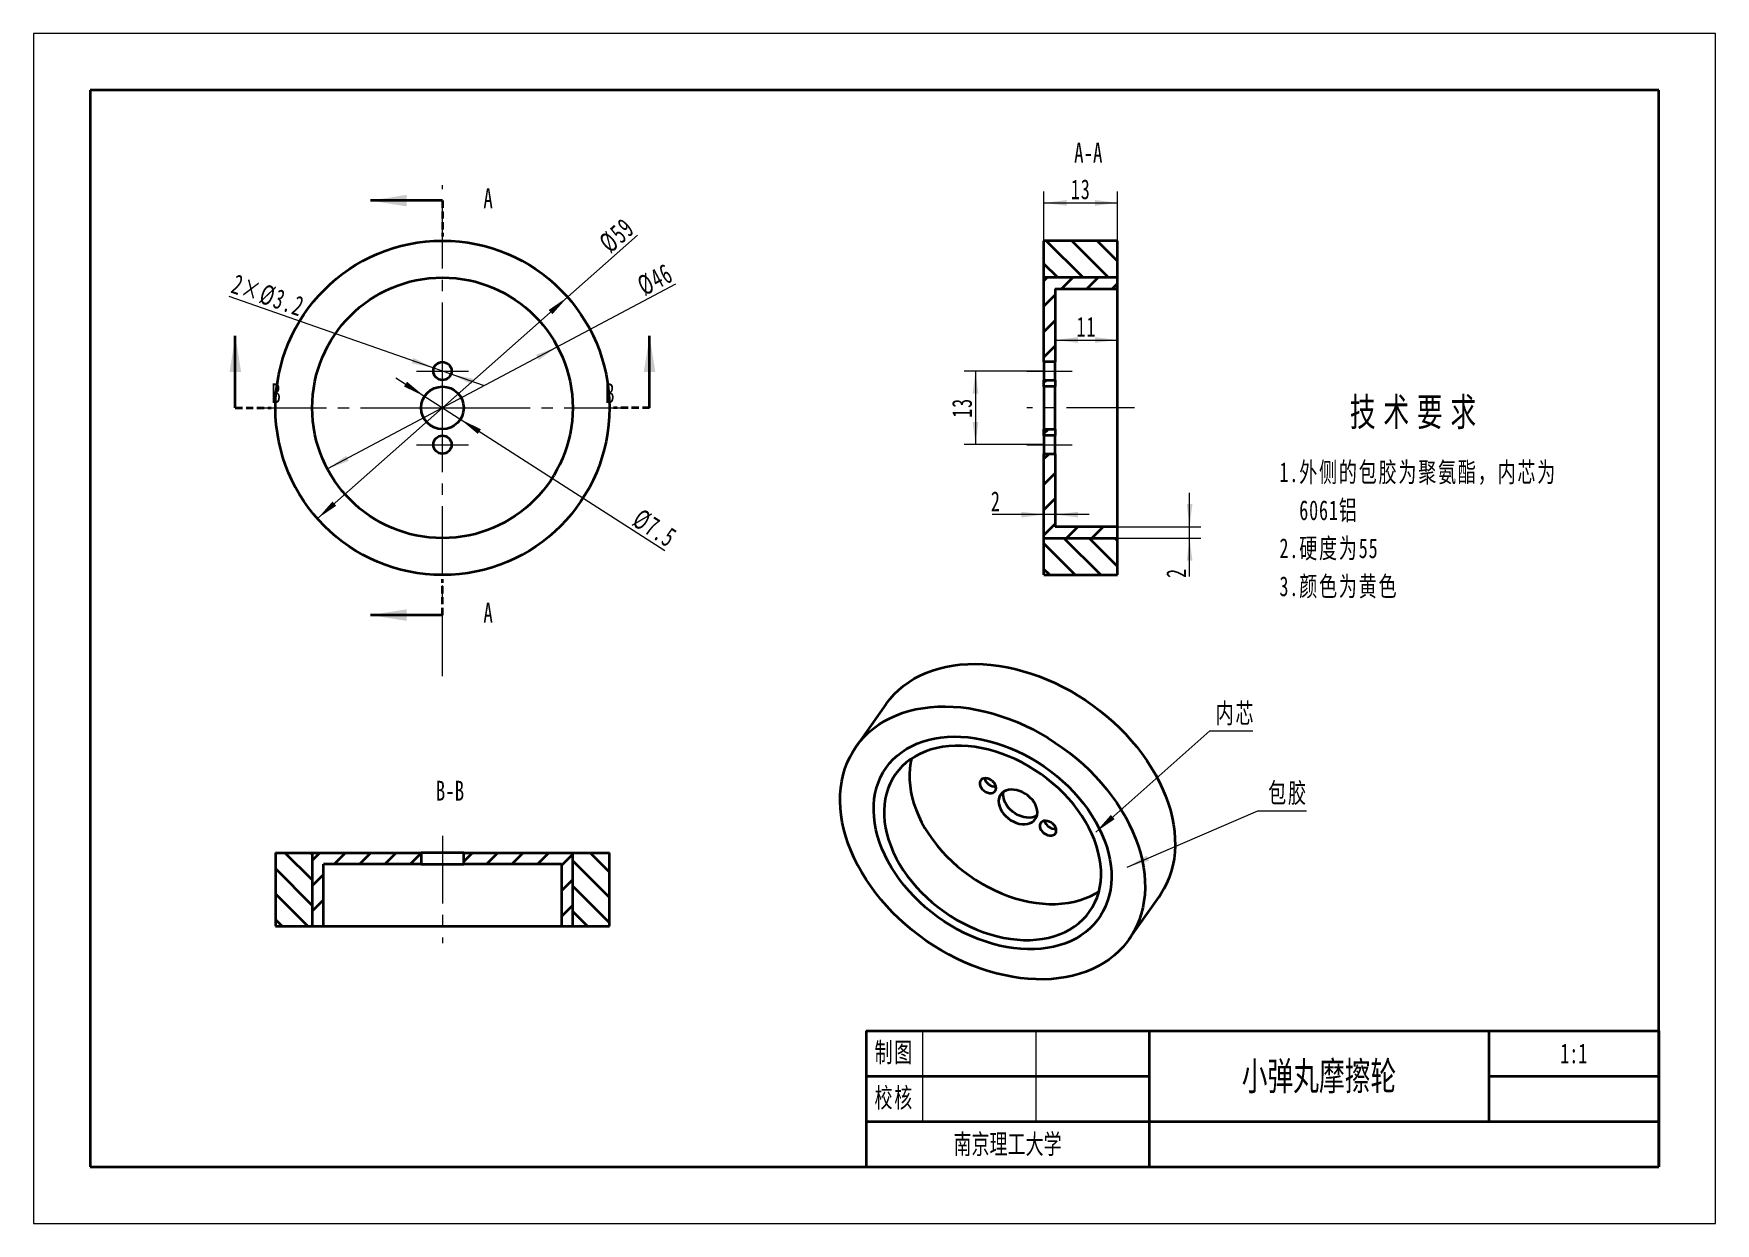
# Model space of a CAD drawing. Header units: millimetres. Extents: x -148 to 148, y -105 to 105.
import ezdxf
from ezdxf.enums import TextEntityAlignment as Align

# ---------------------------------------------------------------- set-up
doc = ezdxf.new("R2010")
doc.units = ezdxf.units.MM
doc.linetypes.add('HIDDEN', pattern=[1.905, 1.27, -0.635])
doc.linetypes.add('点画线', pattern=[18, 12, -2, 2, -2])
doc.layers.get('0').update_dxf_attribs({"lineweight": 35})
for name, color, linetype, lineweight in [('10', 7, 'Continuous', 18), ('中心线层', 1, '点画线', 18), ('尺寸线层', 3, 'Continuous', 18), ('粗实线层', 7, 'Continuous', 35), ('细实线层', 7, 'Continuous', 18)]:
    doc.layers.add(name, color=color, linetype=linetype, lineweight=lineweight)
doc.styles.add('SLDTEXTSTYLE5', font='', dxfattribs={"width": 0.7})
doc.styles.add('TitleStyle', font='', dxfattribs={"width": 0.667})
doc.styles.add('标准', font='', dxfattribs={"width": 0.667})
doc.styles.get('SLDTEXTSTYLE5').set_extended_font_data('宋体')
doc.styles.get('TitleStyle').set_extended_font_data('宋体')
doc.styles.get('标准').set_extended_font_data('宋体')
doc.dimstyles.new('GB_尺寸', dxfattribs={"dimtxt": 3.5, "dimasz": 4, "dimexe": 2, "dimexo": 0, "dimtad": 1, "dimdsep": 46, "dimtxsty": '标准', "dimblk": '_CAXARROW', "dimcen": 0, "dimdle": 8, "dimazin": 2, "dimtfac": 0.707107, "dimtdec": 3, "dimtmove": 2, "dimatfit": 3, "dimfxl": 1, "dimfrac": 2, "dimtolj": 1, "dimarcsym": 1})
pattern_1 = [(135, (0, 0), (-2.245064, -2.245064), [])]

# ---------------------------------------------------------------- blocks, each defined once
blk = doc.blocks.new('$CAXA_FRAME_13B17AC1$')
at = {"layer": '粗实线层'}
for p, q in [((-138.5, 95), (-138.5, -95)), ((138.5, 95), (-138.5, 95)), ((138.5, -95), (138.5, 95)), ((-138.5, -95), (138.5, -95))]:
    blk.add_line(p, q, dxfattribs=at)
at = {"layer": '细实线层'}
for p, q in [((148.5, 105), (-148.5, 105)), ((-148.5, 105), (-148.5, -105)), ((148.5, -105), (148.5, 105)), ((-148.5, -105), (148.5, -105))]:
    blk.add_line(p, q, dxfattribs=at)
blk = doc.blocks.new('$CAXA_TITLE_151E506F$')
at = {"layer": '粗实线层'}
for p, q in [((-140, 24), (-140, 0)), ((-140, 24), (0, 24)), ((-90, 24), (-90, 0)), ((-30, 24), (-30, 8)), ((0, 24), (0, 0)), ((0, 24), (0, 8)), ((-140, 16), (-90, 16)), ((-30, 16), (0, 16)), ((-140, 8), (0, 8)), ((-140, 0), (0, 0))]:
    blk.add_line(p, q, dxfattribs=at)
at = {"layer": '细实线层'}
for p, q in [((-130, 24), (-130, 8)), ((-110, 24), (-110, 8))]:
    blk.add_line(p, q, dxfattribs=at)
at = {"layer": '尺寸线层', "char_height": 3.481, "width": 18, "attachment_point": 5, "line_spacing_factor": 0.963108, "style": '标准'}
for s, insert in [('\\T1.1;制图', (-135, 20)), ('\\T1.1;校核', (-135, 12))]:
    blk.add_mtext(s, dxfattribs=dict(at, insert=insert))
at = {"layer": '尺寸线层', "style": '标准', "width": 0.667}
for tag, height, p in [('制图签名', 3.63, (-120, 20)), ('制图日期', 3.63, (-100, 20)), ('图纸比例', 3.63, (-15, 20)), ('图纸名称', 5.19, (-60, 16)), ('校核签名', 3.63, (-120, 12)), ('校核日期', 3.63, (-100, 12)), ('重量', 3.63, (-15, 12)), ('院校名称', 3.63, (-115, 4)), ('图纸编号', 3.63, (-45, 4))]:
    blk.add_attdef(tag, text='', height=height, dxfattribs=at).set_placement(p, align=Align.MIDDLE_CENTER)
blk = doc.blocks.new('*X4')
at = {"layer": '尺寸线层', "linetype": 'Continuous'}
for points in [[(-55.99, 49.73), (-59.28, 47.41), (-59.75, 48.3)], [(-96.61, 28.16), (-92.85, 29.6), (-93.32, 30.48)]]:
    blk.add_hatch(color=0, dxfattribs=at).paths.add_polyline_path(points, flags=0)
at = {"layer": '尺寸线层', "color": 0, "linetype": 'Continuous'}
blk.add_line((-35.17, 60.78), (-96.61, 28.16), dxfattribs=at)
at = {"layer": '尺寸线层', "color": 0, "insert": (-38.73, 61.56), "char_height": 3.5, "width": 11.1013, "attachment_point": 5, "rotation": 27.9643, "line_spacing_factor": 1.15057, "style": '标准'}
blk.add_mtext('\\T1.1;%%C46', dxfattribs=at)
blk = doc.blocks.new('_CAXARROW')
blk.add_hatch(color=0).paths.add_polyline_path([(0, 0), (-1, 0.125), (-1, -0.125)], flags=0)
blk = doc.blocks.new('*X5')
at = {"layer": '尺寸线层', "linetype": 'Continuous'}
for points in [[(-54.21, 58.5), (-56.88, 55.48), (-57.54, 56.22)], [(-98.39, 19.39), (-95.06, 21.67), (-95.72, 22.42)]]:
    blk.add_hatch(color=0, dxfattribs=at).paths.add_polyline_path(points, flags=0)
at = {"layer": '尺寸线层', "color": 0, "linetype": 'Continuous'}
blk.add_line((-41.86, 69.44), (-98.39, 19.39), dxfattribs=at)
at = {"layer": '尺寸线层', "color": 0, "insert": (-45.49, 69.37), "char_height": 3.5, "width": 11.0752, "attachment_point": 5, "rotation": 41.52, "line_spacing_factor": 1.15057, "style": '标准'}
blk.add_mtext('\\T1.1;%%C59', dxfattribs=at)
blk = doc.blocks.new('*X6')
at = {"layer": '尺寸线层', "linetype": 'Continuous'}
for points in [[(-77.81, 45.98), (-81.42, 47.77), (-81.75, 46.83)], [(-74.79, 44.92), (-70.85, 44.06), (-71.18, 43.12)]]:
    blk.add_hatch(color=0, dxfattribs=at).paths.add_polyline_path(points, flags=0)
at = {"layer": '尺寸线层', "color": 0, "linetype": 'Continuous'}
blk.add_line((-114.04, 58.69), (-69.13, 42.93), dxfattribs=at)
at = {"layer": '尺寸线层', "color": 0, "insert": (-107.13, 58.76), "char_height": 3.5, "width": 25.9795, "attachment_point": 5, "rotation": 340.6645, "line_spacing_factor": 1.15057, "style": '标准'}
blk.add_mtext('\\T1.1;2×%%C3.2', dxfattribs=at)
blk = doc.blocks.new('*X7')
at = {"layer": '尺寸线层', "linetype": 'Continuous'}
for points in [[(-79.46, 40.97), (-83.09, 42.71), (-82.55, 43.55)], [(-73.14, 36.92), (-70.05, 34.34), (-69.51, 35.18)]]:
    blk.add_hatch(color=0, dxfattribs=at).paths.add_polyline_path(points, flags=0)
at = {"layer": '尺寸线层', "color": 0, "linetype": 'Continuous'}
blk.add_line((-37, 13.73), (-84.51, 44.21), dxfattribs=at)
at = {"layer": '尺寸线层', "color": 0, "insert": (-38.83, 17.68), "char_height": 3.5, "width": 14.6956, "attachment_point": 5, "rotation": 327.3158, "line_spacing_factor": 1.15057, "style": '标准'}
blk.add_mtext('\\T1.1;%%C7.5', dxfattribs=at)
blk = doc.blocks.new('*X8')
at = {"layer": '尺寸线层', "linetype": 'Continuous'}
for points in [[(17.83, 45.45), (18.33, 41.45), (17.33, 41.45)], [(17.83, 32.45), (18.33, 36.45), (17.33, 36.45)]]:
    blk.add_hatch(color=0, dxfattribs=at).paths.add_polyline_path(points, flags=0)
at = {"layer": '尺寸线层', "color": 0, "linetype": 'Continuous'}
for p, q in [((29.93, 45.45), (15.83, 45.45)), ((17.83, 45.45), (17.83, 32.45)), ((29.93, 32.45), (15.83, 32.45))]:
    blk.add_line(p, q, dxfattribs=at)
at = {"layer": '尺寸线层', "color": 0, "insert": (15.47, 38.95), "char_height": 3.5, "width": 7, "attachment_point": 5, "rotation": 90, "line_spacing_factor": 1.15057, "style": '标准'}
blk.add_mtext('\\T1.1;13', dxfattribs=at)
blk = doc.blocks.new('*X9')
at = {"layer": '尺寸线层', "linetype": 'Continuous'}
for points in [[(29.93, 75.13), (33.93, 75.63), (33.93, 74.63)], [(42.93, 75.13), (38.93, 75.63), (38.93, 74.63)]]:
    blk.add_hatch(color=0, dxfattribs=at).paths.add_polyline_path(points, flags=0)
at = {"layer": '尺寸线层', "color": 0, "linetype": 'Continuous'}
for p, q in [((29.93, 68.45), (29.93, 77.13)), ((29.93, 75.13), (42.93, 75.13)), ((42.93, 68.45), (42.93, 77.13))]:
    blk.add_line(p, q, dxfattribs=at)
at = {"layer": '尺寸线层', "color": 0, "insert": (36.43, 77.5), "char_height": 3.5, "width": 7, "attachment_point": 5, "line_spacing_factor": 1.15057, "style": '标准'}
blk.add_mtext('\\T1.1;13', dxfattribs=at)
blk = doc.blocks.new('*X10')
at = {"layer": '尺寸线层', "linetype": 'Continuous'}
for points in [[(31.93, 50.92), (35.93, 51.42), (35.93, 50.42)], [(42.93, 50.92), (38.93, 51.42), (38.93, 50.42)]]:
    blk.add_hatch(color=0, dxfattribs=at).paths.add_polyline_path(points, flags=0)
at = {"layer": '尺寸线层', "color": 0, "linetype": 'Continuous'}
for p, q in [((31.93, 59.95), (31.93, 48.92)), ((42.93, 59.95), (42.93, 48.92)), ((31.93, 50.92), (42.93, 50.92))]:
    blk.add_line(p, q, dxfattribs=at)
at = {"layer": '尺寸线层', "color": 0, "insert": (37.43, 53.28), "char_height": 3.5, "width": 7, "attachment_point": 5, "line_spacing_factor": 1.15057, "style": '标准'}
blk.add_mtext('\\T1.1;11', dxfattribs=at)
blk = doc.blocks.new('*X11')
at = {"layer": '尺寸线层', "linetype": 'Continuous'}
for points in [[(55.65, 17.95), (55.15, 21.95), (56.15, 21.95)], [(55.65, 15.95), (55.15, 11.95), (56.15, 11.95)]]:
    blk.add_hatch(color=0, dxfattribs=at).paths.add_polyline_path(points, flags=0)
at = {"layer": '尺寸线层', "color": 0, "linetype": 'Continuous'}
for p, q in [((55.65, 9.16), (55.65, 23.95)), ((42.93, 17.95), (57.65, 17.95)), ((42.93, 15.95), (57.65, 15.95))]:
    blk.add_line(p, q, dxfattribs=at)
at = {"layer": '尺寸线层', "color": 0, "insert": (53.29, 9.8), "char_height": 3.5, "width": 7, "attachment_point": 5, "rotation": 90, "line_spacing_factor": 1.15057, "style": '标准'}
blk.add_mtext('\\T1.1;2', dxfattribs=at)
blk = doc.blocks.new('*X12')
at = {"layer": '尺寸线层', "linetype": 'Continuous'}
for points in [[(29.93, 20.1), (25.93, 19.6), (25.93, 20.6)], [(31.93, 20.1), (35.93, 19.6), (35.93, 20.6)]]:
    blk.add_hatch(color=0, dxfattribs=at).paths.add_polyline_path(points, flags=0)
at = {"layer": '尺寸线层', "color": 0, "linetype": 'Continuous'}
for p, q in [((29.93, 15.95), (29.93, 22.1)), ((31.93, 17.95), (31.93, 22.1)), ((37.93, 20.1), (20.78, 20.1))]:
    blk.add_line(p, q, dxfattribs=at)
at = {"layer": '尺寸线层', "color": 0, "insert": (21.43, 22.45), "char_height": 3.5, "width": 7, "attachment_point": 5, "line_spacing_factor": 1.15057, "style": '标准'}
blk.add_mtext('\\T1.1;2', dxfattribs=at)
blk = doc.blocks.new('*X13')
at = {"layer": '尺寸线层', "linetype": 'Continuous'}
blk.add_hatch(color=0, dxfattribs=at).paths.add_polyline_path([(-28.41, -9.98), (-24.94, -7.93), (-24.54, -8.85)], flags=0)
at = {"layer": '尺寸线层', "color": 0, "linetype": 'Continuous'}
blk.add_line((-28.41, -9.98), (-5.34, 0), dxfattribs=at)
at = {"layer": '尺寸线层', "color": 0}
blk.add_line((-5.34, 0), (3.27, 0), dxfattribs=at)
at = {"layer": '尺寸线层', "color": 0, "insert": (0, 2.94), "char_height": 3.5, "width": 13.0628, "attachment_point": 5, "line_spacing_factor": 1.15057, "style": '标准'}
blk.add_mtext('\\T1.1;包胶', dxfattribs=at)
blk = doc.blocks.new('*X14')
at = {"layer": '尺寸线层', "linetype": 'Continuous'}
blk.add_hatch(color=0, dxfattribs=at).paths.add_polyline_path([(-24.66, -17.83), (-22, -14.81), (-21.33, -15.56)], flags=0)
at = {"layer": '尺寸线层', "color": 0, "linetype": 'Continuous'}
blk.add_line((-24.66, -17.83), (-4.5, 0), dxfattribs=at)
at = {"layer": '尺寸线层', "color": 0}
blk.add_line((-4.5, 0), (3.07, 0), dxfattribs=at)
at = {"layer": '尺寸线层', "color": 0, "insert": (0, 2.93), "char_height": 3.5, "width": 12.2803, "attachment_point": 5, "line_spacing_factor": 1.15057, "style": '标准'}
blk.add_mtext('\\T1.1;内芯', dxfattribs=at)
blk = doc.blocks.new('*X15')
at = {"layer": '尺寸线层', "color": 0, "lineweight": -2, "line_spacing_factor": 1.15057}
for s, insert, char_height, width, attachment_point, style in [('\\T1.3;技术要求', (24.27, 0), 5, 110.0556, 2, 'TitleStyle'), ('\\T1.1;\\pxi-1,l1;1.外侧的包胶为聚氨酯，内芯为6061铝\\P2.硬度为55\\P3.颜色为黄色\\P', (0, -11.39), 3.5, 55.0278, 1, '标准')]:
    blk.add_mtext(s, dxfattribs=dict(at, insert=insert, char_height=char_height, width=width, attachment_point=attachment_point, style=style))

msp = doc.modelspace()

# ---------------------------------------------------------------- hatches: boundary and pattern name
at = {"layer": '粗实线层', "linetype": 'Continuous', "lineweight": 35}
for points in [[(-89, 75.527), (-82.65, 74.511), (-82.65, 76.543)], [(-112.88, 51.647), (-113.896, 45.297), (-111.864, 45.297)], [(-39.72, 51.647), (-40.736, 45.297), (-38.704, 45.297)], [(-89, 2.367), (-82.65, 1.351), (-82.65, 3.383)]]:
    msp.add_hatch(color=7, dxfattribs=at).paths.add_polyline_path(points, flags=0)
h = msp.add_hatch(dxfattribs=at)
h.set_pattern_fill('ANSI31', color=256, style=0, pattern_type=0)
h.set_pattern_definition(pattern_1)
h.paths.add_polyline_path([(42.928, 61.947), (42.928, 68.447), (29.928, 68.447), (29.928, 61.947)], flags=0)
h = msp.add_hatch(dxfattribs=at)
h.set_pattern_fill('ANSI31', color=256, style=0, pattern_type=0)
h.paths.add_polyline_path([(29.928, 61.947), (29.928, 47.047), (31.928, 47.047), (31.928, 59.947), (42.928, 59.947), (42.928, 61.947)], flags=0)
h = msp.add_hatch(dxfattribs=at)
h.set_pattern_fill('ANSI31', color=256, style=0, pattern_type=0)
h.paths.add_polyline_path([(29.928, 43.847), (29.928, 42.697), (31.928, 42.697), (31.928, 43.847)], flags=0)
h = msp.add_hatch(dxfattribs=at)
h.set_pattern_fill('ANSI31', color=256, style=0, pattern_type=0)
h.paths.add_polyline_path([(29.928, 35.197), (29.928, 34.047), (31.928, 34.047), (31.928, 35.197)], flags=0)
h = msp.add_hatch(dxfattribs=at)
h.set_pattern_fill('ANSI31', color=256, style=0, pattern_type=0)
h.paths.add_polyline_path([(29.928, 30.847), (29.928, 15.947), (42.928, 15.947), (42.928, 17.947), (31.928, 17.947), (31.928, 30.847)], flags=0)
h = msp.add_hatch(dxfattribs=at)
h.set_pattern_fill('ANSI31', color=256, style=0, pattern_type=0)
h.set_pattern_definition(pattern_1)
h.paths.add_polyline_path([(29.928, 15.947), (29.928, 9.447), (42.928, 9.447), (42.928, 15.947)], flags=0)
h = msp.add_hatch(dxfattribs=at)
h.set_pattern_fill('ANSI31', color=256, style=0, pattern_type=0)
h.set_pattern_definition(pattern_1)
h.paths.add_polyline_path([(-99.3, -39.571), (-105.8, -39.571), (-105.8, -52.571), (-99.3, -52.571)], flags=0)
h = msp.add_hatch(dxfattribs=at)
h.set_pattern_fill('ANSI31', color=256, style=0, pattern_type=0)
h.paths.add_polyline_path([(-80.05, -39.571), (-99.3, -39.571), (-99.3, -52.571), (-97.3, -52.571), (-97.3, -41.571), (-80.05, -41.571)], flags=0)
h = msp.add_hatch(dxfattribs=at)
h.set_pattern_fill('ANSI31', color=256, style=0, pattern_type=0)
h.paths.add_polyline_path([(-53.3, -39.571), (-72.55, -39.571), (-72.55, -41.571), (-55.3, -41.571), (-55.3, -52.571), (-53.3, -52.571)], flags=0)
h = msp.add_hatch(dxfattribs=at)
h.set_pattern_fill('ANSI31', color=256, style=0, pattern_type=0)
h.set_pattern_definition(pattern_1)
h.paths.add_polyline_path([(-53.3, -52.571), (-46.8, -52.571), (-46.8, -39.571), (-53.3, -39.571)], flags=0)

# ---------------------------------------------------------------- linework, layer by layer
at = {"layer": '中心线层'}
for p, q in [((-76.3, -8.43), (-76.3, 78.283)), ((-76.3, 40.847), (-76.3, 50.047)), ((-80.9, 45.447), (-71.7, 45.447)), ((-76.3, 32.197), (-76.3, 45.697)), ((26.928, 45.447), (34.928, 45.447)), ((-108.8, 38.947), (-43.8, 38.947)), ((-83.05, 38.947), (-69.55, 38.947)), ((45.928, 38.947), (26.928, 38.947)), ((-76.3, 27.847), (-76.3, 37.047)), ((-80.9, 32.447), (-71.7, 32.447)), ((26.928, 32.447), (34.928, 32.447)), ((-76.3, -36.571), (-76.3, -55.571))]:
    msp.add_line(p, q, dxfattribs=at)
at = {"layer": '粗实线层', "color": 7, "linetype": 'Continuous', "lineweight": 35}
for p, q in [((-76.3, 75.527), (-89, 75.527)), ((42.928, 68.447), (29.928, 68.447)), ((29.928, 61.947), (29.928, 68.447)), ((42.928, 61.947), (42.928, 68.447)), ((42.928, 61.947), (29.928, 61.947)), ((29.928, 47.047), (29.928, 61.947)), ((31.928, 59.947), (42.928, 59.947)), ((31.928, 59.947), (31.928, 47.047)), ((42.928, 59.947), (42.928, 61.947)), ((42.928, 17.947), (42.928, 59.947)), ((-112.88, 38.947), (-112.88, 51.647)), ((-39.72, 38.947), (-39.72, 51.647)), ((31.928, 47.047), (29.928, 47.047)), ((29.928, 47.047), (29.928, 43.847)), ((31.928, 43.847), (31.928, 47.047)), ((29.928, 43.847), (31.928, 43.847)), ((29.928, 42.697), (29.928, 43.847)), ((31.928, 42.697), (29.928, 42.697)), ((29.928, 42.697), (29.928, 35.197)), ((31.928, 43.847), (31.928, 42.697)), ((31.928, 35.197), (31.928, 42.697)), ((29.928, 35.197), (31.928, 35.197)), ((29.928, 34.047), (29.928, 35.197)), ((31.928, 34.047), (29.928, 34.047)), ((29.928, 34.047), (29.928, 30.847)), ((31.928, 35.197), (31.928, 34.047)), ((31.928, 30.847), (31.928, 34.047)), ((29.928, 30.847), (31.928, 30.847)), ((29.928, 15.947), (29.928, 30.847)), ((31.928, 30.847), (31.928, 17.947)), ((42.928, 17.947), (31.928, 17.947)), ((42.928, 15.947), (42.928, 17.947)), ((29.928, 15.947), (42.928, 15.947)), ((29.928, 9.447), (29.928, 15.947)), ((42.928, 9.447), (42.928, 15.947)), ((29.928, 9.447), (42.928, 9.447)), ((-76.3, 2.367), (-89, 2.367)), ((2.07, -13.312), (-3.237, -20.818)), ((-105.8, -39.571), (-105.8, -52.571)), ((-105.8, -39.571), (-99.3, -39.571)), ((-99.3, -39.571), (-99.3, -52.571)), ((-99.3, -39.571), (-80.05, -39.571)), ((-80.05, -41.571), (-97.3, -41.571)), ((-97.3, -52.571), (-97.3, -41.571)), ((-80.05, -39.571), (-80.05, -41.571)), ((-72.55, -39.571), (-80.05, -39.571)), ((-80.05, -41.571), (-72.55, -41.571)), ((-72.55, -41.571), (-72.55, -39.571)), ((-72.55, -39.571), (-53.3, -39.571)), ((-55.3, -41.571), (-72.55, -41.571)), ((-55.3, -41.571), (-55.3, -52.571)), ((-53.3, -52.571), (-53.3, -39.571)), ((-53.3, -39.571), (-46.8, -39.571)), ((-46.8, -52.571), (-46.8, -39.571)), ((44.939, -54.878), (50.246, -47.372)), ((-105.8, -52.571), (-99.3, -52.571)), ((-99.3, -52.571), (-97.3, -52.571)), ((-97.3, -52.571), (-55.3, -52.571)), ((-55.3, -52.571), (-53.3, -52.571)), ((-53.3, -52.571), (-46.8, -52.571))]:
    msp.add_line(p, q, dxfattribs=at)
at = {"layer": '粗实线层', "color": 7, "linetype": 'HIDDEN', "lineweight": 35}
for p, q in [((-76.3, 75.527), (-76.3, 69.177)), ((-112.88, 38.947), (-106.53, 38.947)), ((-39.72, 38.947), (-46.07, 38.947)), ((-76.3, 2.367), (-76.3, 8.717))]:
    msp.add_line(p, q, dxfattribs=at)
at = {"layer": '粗实线层', "color": 7, "linetype": 'Continuous', "lineweight": 35}
for points in [[(2.07, -13.312), (2.739, -12.437), (3.473, -11.612), (4.271, -10.839), (5.129, -10.12), (6.047, -9.457), (7.02, -8.853), (8.046, -8.309), (9.124, -7.826), (10.248, -7.406), (11.417, -7.05), (12.627, -6.759), (13.875, -6.533), (15.157, -6.374), (16.469, -6.282), (17.809, -6.257), (19.172, -6.298), (20.554, -6.407), (21.952, -6.583), (23.362, -6.825), (24.779, -7.132), (26.2, -7.504), (27.622, -7.94), (29.039, -8.438), (30.448, -8.997), (31.845, -9.616), (33.226, -10.292), (34.588, -11.024), (35.926, -11.811), (37.237, -12.648), (38.517, -13.536), (39.762, -14.47), (40.97, -15.448), (42.136, -16.467), (43.258, -17.526), (44.332, -18.62), (45.355, -19.747), (46.325, -20.903), (47.239, -22.086), (48.094, -23.291), (48.888, -24.517), (49.619, -25.758), (50.284, -27.012), (50.882, -28.276), (51.411, -29.545), (51.869, -30.817), (52.256, -32.087), (52.57, -33.353), (52.811, -34.61), (52.977, -35.855), (53.069, -37.084), (53.085, -38.295), (53.026, -39.484), (52.893, -40.647), (52.685, -41.782), (52.403, -42.885), (52.048, -43.952), (51.621, -44.982), (51.123, -45.971), (50.555, -46.916), (50.246, -47.372)], [(-3.237, -20.818), (-2.568, -19.943), (-1.833, -19.118), (-1.036, -18.344), (-0.177, -17.626), (0.74, -16.963), (1.713, -16.359), (2.74, -15.815), (3.817, -15.332), (4.941, -14.912), (6.11, -14.556), (7.32, -14.265), (8.568, -14.039), (9.85, -13.88), (11.162, -13.788), (12.502, -13.762), (13.865, -13.804), (15.247, -13.913), (16.645, -14.089), (18.055, -14.331), (19.472, -14.638), (20.894, -15.01), (22.315, -15.446), (23.732, -15.944), (25.141, -16.503), (26.538, -17.122), (27.919, -17.798), (29.281, -18.53), (30.619, -19.317), (31.93, -20.154), (33.21, -21.042), (34.455, -21.975), (35.663, -22.954), (36.829, -23.973), (37.951, -25.032), (39.025, -26.126), (40.049, -27.253), (41.019, -28.409), (41.933, -29.592), (42.788, -30.797), (43.581, -32.023), (44.312, -33.264), (44.977, -34.518), (45.575, -35.782), (46.104, -37.051), (46.562, -38.323), (46.949, -39.593), (47.264, -40.859), (47.504, -42.115), (47.67, -43.361), (47.762, -44.59), (47.778, -45.801), (47.72, -46.99), (47.586, -48.153), (47.378, -49.288), (47.097, -50.391), (46.742, -51.458), (46.314, -52.488), (45.816, -53.477), (45.248, -54.422), (44.613, -55.322), (43.911, -56.172), (43.145, -56.972), (42.316, -57.718), (41.428, -58.409), (40.482, -59.042), (39.482, -59.616), (38.43, -60.13), (37.329, -60.582), (36.182, -60.97), (34.992, -61.294), (33.762, -61.552), (32.497, -61.745), (31.2, -61.87), (29.873, -61.929), (28.521, -61.921), (27.148, -61.846), (25.758, -61.703), (24.353, -61.495), (22.939, -61.22), (21.519, -60.88), (20.098, -60.476), (18.678, -60.009), (17.264, -59.48), (15.861, -58.891), (14.471, -58.243), (13.099, -57.539), (11.749, -56.779), (10.424, -55.967), (9.128, -55.104), (7.865, -54.193), (6.638, -53.237), (5.45, -52.237), (4.306, -51.198), (3.208, -50.121), (2.158, -49.011), (1.161, -47.869), (0.219, -46.699), (-0.665, -45.504), (-1.49, -44.288), (-2.253, -43.054), (-2.951, -41.806), (-3.582, -40.547), (-4.146, -39.28), (-4.64, -38.009), (-5.063, -36.738), (-5.413, -35.469), (-5.691, -34.208), (-5.894, -32.956), (-6.023, -31.718), (-6.077, -30.498), (-6.056, -29.297), (-5.96, -28.121), (-5.79, -26.972), (-5.545, -25.853), (-5.226, -24.767), (-4.835, -23.718), (-4.372, -22.708), (-3.839, -21.741), (-3.237, -20.818)], [(2.071, -24.57), (2.666, -23.8), (3.326, -23.08), (4.049, -22.413), (4.832, -21.801), (5.672, -21.246), (6.567, -20.751), (7.513, -20.317), (8.507, -19.946), (9.544, -19.639), (10.623, -19.397), (11.738, -19.221), (12.885, -19.112), (14.061, -19.07), (15.262, -19.095), (16.482, -19.187), (17.718, -19.346), (18.965, -19.571), (20.219, -19.862), (21.475, -20.217), (22.729, -20.635), (23.977, -21.115), (25.213, -21.655), (26.433, -22.253), (27.634, -22.906), (28.81, -23.613), (29.958, -24.371), (31.073, -25.177), (32.151, -26.029), (33.189, -26.923), (34.183, -27.856), (35.13, -28.824), (36.025, -29.826), (36.865, -30.855), (37.649, -31.91), (38.372, -32.986), (39.033, -34.08), (39.628, -35.187), (40.156, -36.303), (40.616, -37.425), (41.004, -38.549), (41.32, -39.67), (41.563, -40.784), (41.732, -41.888), (41.826, -42.978), (41.845, -44.049), (41.789, -45.098), (41.658, -46.121), (41.452, -47.114), (41.173, -48.074), (40.821, -48.998), (40.397, -49.882), (39.904, -50.722), (39.342, -51.517), (38.714, -52.263), (38.022, -52.957), (37.269, -53.596), (36.457, -54.18), (35.589, -54.705), (34.668, -55.17), (33.698, -55.573), (32.682, -55.912), (31.623, -56.186), (30.526, -56.395), (29.394, -56.538), (28.232, -56.614), (27.043, -56.622), (25.833, -56.563), (24.604, -56.438), (23.362, -56.246), (22.11, -55.987), (20.855, -55.664), (19.599, -55.278), (18.348, -54.828), (17.106, -54.318), (15.877, -53.749), (14.666, -53.123), (13.477, -52.443), (12.314, -51.71), (11.182, -50.928), (10.085, -50.098), (9.026, -49.225), (8.01, -48.311), (7.039, -47.36), (6.118, -46.375), (5.25, -45.359), (4.438, -44.316), (3.684, -43.25), (2.992, -42.165), (2.363, -41.064), (1.801, -39.952), (1.307, -38.832), (0.883, -37.709), (0.531, -36.586), (0.251, -35.468), (0.045, -34.358), (-0.086, -33.261), (-0.143, -32.18), (-0.124, -31.12), (-0.031, -30.083), (0.138, -29.075), (0.38, -28.097), (0.696, -27.155), (1.084, -26.251), (1.543, -25.388), (2.071, -24.57)], [(2.071, -24.57), (2.666, -23.8), (3.326, -23.08), (4.049, -22.413), (4.832, -21.801), (5.672, -21.246), (6.567, -20.751), (7.513, -20.317), (8.507, -19.946), (9.544, -19.639), (10.623, -19.397), (11.738, -19.221), (12.885, -19.112), (14.061, -19.07), (15.262, -19.095), (16.482, -19.187), (17.718, -19.346), (18.965, -19.571), (20.219, -19.862), (21.475, -20.217), (22.729, -20.635), (23.977, -21.115), (25.213, -21.655), (26.433, -22.253), (27.634, -22.906), (28.81, -23.613), (29.958, -24.371), (31.073, -25.177), (32.151, -26.029), (33.189, -26.923), (34.183, -27.856), (35.13, -28.824), (36.025, -29.826), (36.865, -30.855), (37.649, -31.91), (38.372, -32.986), (39.033, -34.08), (39.628, -35.187), (40.156, -36.303), (40.616, -37.425), (41.004, -38.549), (41.32, -39.67), (41.563, -40.784), (41.732, -41.888), (41.826, -42.978), (41.845, -44.049), (41.789, -45.098), (41.658, -46.121), (41.452, -47.114), (41.173, -48.074), (40.821, -48.998), (40.397, -49.882), (39.904, -50.722), (39.342, -51.517), (38.714, -52.263), (38.022, -52.957), (37.269, -53.596), (36.457, -54.18), (35.589, -54.705), (34.668, -55.17), (33.698, -55.573), (32.682, -55.912), (31.623, -56.186), (30.526, -56.395), (29.394, -56.538), (28.232, -56.614), (27.043, -56.622), (25.833, -56.563), (24.604, -56.438), (23.362, -56.246), (22.11, -55.987), (20.855, -55.664), (19.599, -55.278), (18.348, -54.828), (17.106, -54.318), (15.877, -53.749), (14.666, -53.123), (13.477, -52.443), (12.314, -51.71), (11.182, -50.928), (10.085, -50.098), (9.026, -49.225), (8.01, -48.311), (7.039, -47.36), (6.118, -46.375), (5.25, -45.359), (4.438, -44.316), (3.684, -43.25), (2.992, -42.165), (2.363, -41.064), (1.801, -39.952), (1.307, -38.832), (0.883, -37.709), (0.531, -36.586), (0.251, -35.468), (0.045, -34.358), (-0.086, -33.261), (-0.143, -32.18), (-0.124, -31.12), (-0.031, -30.083), (0.138, -29.075), (0.38, -28.097), (0.696, -27.155), (1.084, -26.251), (1.543, -25.388), (2.071, -24.57)], [(37.998, -49.971), (38.503, -49.186), (38.938, -48.356), (39.301, -47.484), (39.592, -46.575), (39.808, -45.631), (39.95, -44.656), (40.016, -43.655), (40.007, -42.63), (39.922, -41.587), (39.762, -40.529), (39.527, -39.46), (39.219, -38.385), (38.838, -37.308), (38.386, -36.233), (37.865, -35.164), (37.277, -34.106), (36.624, -33.063), (35.908, -32.039), (35.134, -31.037), (34.303, -30.063), (33.418, -29.119), (32.485, -28.209), (31.505, -27.338), (30.483, -26.508), (29.423, -25.723), (28.33, -24.986), (27.207, -24.299), (26.058, -23.666), (24.89, -23.089), (23.705, -22.57), (22.509, -22.112), (21.306, -21.715), (20.102, -21.382), (18.901, -21.115), (17.707, -20.913), (16.526, -20.778), (15.362, -20.71), (14.219, -20.711), (13.103, -20.778), (12.017, -20.913), (10.966, -21.115), (9.954, -21.383), (8.986, -21.716), (8.064, -22.113), (7.192, -22.571), (6.374, -23.09), (5.614, -23.668), (4.913, -24.301), (4.276, -24.988), (3.704, -25.725), (3.199, -26.51), (2.765, -27.34), (2.401, -28.212), (2.111, -29.121), (1.894, -30.065), (1.752, -31.04), (1.686, -32.041), (1.695, -33.066), (1.78, -34.109), (1.94, -35.167), (2.175, -36.236), (2.483, -37.311), (2.864, -38.388), (3.316, -39.463), (3.837, -40.532), (4.425, -41.59), (5.078, -42.633), (5.794, -43.657), (6.568, -44.659), (7.399, -45.633), (8.284, -46.577), (9.218, -47.487), (10.197, -48.358), (11.219, -49.188), (12.279, -49.973), (13.372, -50.71), (14.495, -51.397), (15.644, -52.03), (16.812, -52.607), (17.997, -53.126), (19.193, -53.584), (20.396, -53.981), (21.6, -54.314), (22.801, -54.581), (23.995, -54.783), (25.176, -54.918), (26.34, -54.986), (27.483, -54.985), (28.599, -54.918), (29.685, -54.783), (30.736, -54.581), (31.748, -54.313), (32.717, -53.98), (33.639, -53.583), (34.51, -53.125), (35.328, -52.606), (36.088, -52.028), (36.789, -51.395), (37.426, -50.708), (37.998, -49.971)], [(6.547, -22.973), (6.384, -23.714), (6.242, -24.689), (6.176, -25.69), (6.185, -26.715), (6.27, -27.758), (6.43, -28.816), (6.665, -29.885), (6.973, -30.96), (7.354, -32.037), (7.806, -33.112), (8.327, -34.18), (8.915, -35.238), (9.569, -36.282), (10.284, -37.306), (11.059, -38.308), (11.89, -39.282), (12.774, -40.226), (13.708, -41.135), (14.687, -42.007), (15.709, -42.837), (16.769, -43.622), (17.863, -44.359), (18.986, -45.046), (20.134, -45.679), (21.303, -46.256), (22.487, -46.775), (23.683, -47.233), (24.886, -47.63), (26.09, -47.962), (27.291, -48.23), (28.485, -48.432), (29.666, -48.567), (30.831, -48.634), (31.973, -48.634), (33.089, -48.567), (34.175, -48.431), (35.226, -48.23), (36.238, -47.962), (37.207, -47.629), (38.129, -47.232), (39, -46.773), (39.645, -46.372)], [(21.34, -28.668), (21.456, -28.43), (21.494, -28.155), (21.454, -27.858), (21.338, -27.555), (21.151, -27.262), (20.904, -26.995), (20.61, -26.768), (20.285, -26.595), (19.946, -26.483), (19.612, -26.439), (19.301, -26.465), (19.029, -26.56), (18.812, -26.72), (18.66, -26.934), (18.583, -27.192), (18.583, -27.48), (18.662, -27.783), (18.815, -28.083), (19.033, -28.365), (19.306, -28.613), (19.617, -28.815), (19.952, -28.959), (20.29, -29.037), (20.615, -29.046), (20.908, -28.984), (21.154, -28.856), (21.34, -28.668)], [(28.403, -33.662), (28.597, -33.315), (28.718, -32.927), (28.764, -32.508), (28.734, -32.066), (28.627, -31.611), (28.447, -31.154), (28.198, -30.704), (27.885, -30.272), (27.515, -29.868), (27.097, -29.499), (26.639, -29.176), (26.152, -28.904), (25.648, -28.69), (25.136, -28.539), (24.629, -28.454), (24.138, -28.437), (23.674, -28.488), (23.247, -28.607), (22.867, -28.79), (22.542, -29.033), (22.279, -29.332), (22.085, -29.679), (21.964, -30.066), (21.918, -30.486), (21.949, -30.928), (22.055, -31.383), (22.235, -31.84), (22.485, -32.289), (22.798, -32.721), (23.168, -33.126), (23.586, -33.494), (24.044, -33.818), (24.53, -34.089), (25.035, -34.303), (25.547, -34.454), (26.054, -34.539), (26.545, -34.556), (27.009, -34.505), (27.436, -34.387), (27.816, -34.204), (28.141, -33.96), (28.403, -33.662)], [(28.701, -33.006), (28.632, -33.049), (28.252, -33.232), (27.825, -33.35), (27.361, -33.402), (26.87, -33.385), (26.363, -33.3), (25.851, -33.148), (25.347, -32.935), (24.86, -32.663), (24.402, -32.339), (23.984, -31.971), (23.614, -31.567), (23.301, -31.135), (23.052, -30.685), (22.872, -30.228), (22.765, -29.773), (22.735, -29.331), (22.781, -28.912), (22.798, -28.833)], [(31.955, -36.173), (32.071, -35.935), (32.109, -35.66), (32.069, -35.363), (31.953, -35.06), (31.766, -34.767), (31.519, -34.5), (31.225, -34.273), (30.9, -34.099), (30.561, -33.987), (30.227, -33.943), (29.916, -33.97), (29.645, -34.065), (29.427, -34.224), (29.275, -34.439), (29.198, -34.697), (29.198, -34.985), (29.277, -35.287), (29.43, -35.587), (29.648, -35.869), (29.921, -36.118), (30.232, -36.319), (30.567, -36.463), (30.905, -36.542), (31.23, -36.551), (31.523, -36.489), (31.769, -36.361), (31.955, -36.173)]]:
    msp.add_lwpolyline(points, dxfattribs=at)
for centre, radius in [((-76.3, 38.947), 29.5), ((-76.3, 38.947), 23), ((-76.3, 45.447), 1.6), ((-76.3, 38.947), 3.75), ((-76.3, 32.447), 1.6)]:
    msp.add_circle(centre, radius, dxfattribs=at)
for centre in [(21.343, -25.892), (31.958, -33.397)]:
    msp.add_arc(centre, 1.999, 196.07405, 273.40595, dxfattribs=at)

# ---------------------------------------------------------------- block references
at = {"layer": '尺寸线层'}
for name, p in [('*X15', (71.515, 40.735)), ('*X14', (63.742, -18.092)), ('*X13', (73.025, -32.156))]:
    msp.add_blockref(name, p, dxfattribs=at)
at = {"layer": '粗实线层'}
msp.add_blockref('$CAXA_FRAME_13B17AC1$', (0, 0), dxfattribs=at)
ref = msp.add_blockref('$CAXA_TITLE_151E506F$', (138.5, -95), dxfattribs=at)
ref.add_attrib('院校名称', '南京理工大学', dxfattribs={"layer": '尺寸线层', "height": 3.5, "style": '标准', "width": 0.667}).set_placement((23.5, -91), align=Align.MIDDLE_CENTER)
ref.add_attrib('图纸名称', '小弹丸摩擦轮', dxfattribs={"layer": '尺寸线层', "height": 5, "style": '标准', "width": 0.667}).set_placement((78.5, -79), align=Align.MIDDLE_CENTER)
ref.add_attrib('图纸比例', '1:1', dxfattribs={"layer": '尺寸线层', "height": 3.5, "style": '标准', "width": 0.667}).set_placement((123.5, -75), align=Align.MIDDLE_CENTER)

# ---------------------------------------------------------------- texts
at = {"layer": '10', "char_height": 3.5, "attachment_point": 2, "style": 'SLDTEXTSTYLE5'}
for s, insert, width in [('A-A', (37.755, 85.733), 10.32011), ('B-B', (-74.973, -26.884), 10.15587)]:
    msp.add_mtext(s, dxfattribs=dict(at, insert=insert, width=width))
at = {"layer": '粗实线层', "color": 7, "linetype": 'Continuous', "char_height": 3.5, "attachment_point": 1, "style": 'SLDTEXTSTYLE5'}
for s, insert, width in [('A', (-69.072, 77.693), 3.31229), ('B', (-106.53, 43.279), 3.14804), ('B', (-47.601, 43.279), 3.14804), ('A', (-69.072, 4.533), 3.31229)]:
    msp.add_mtext(s, dxfattribs=dict(at, insert=insert, width=width))

# ---------------------------------------------------------------- dimensions: what is measured, and where the dimension line sits
at = {"layer": '尺寸线层'}
for base, p1, p2, picture, middle in [((42.928, 75.133), (29.928, 68.447), (42.928, 68.447), '*X9', (36.428, 77.498)), ((42.928, 50.916), (31.928, 59.947), (42.928, 59.947), '*X10', (37.428, 53.281)), ((29.928, 20.096), (31.928, 17.947), (29.928, 15.947), '*X12', (21.426, 22.452))]:
    dim = msp.add_linear_dim(base=base, p1=p1, p2=p2, dimstyle='GB_尺寸', override={"dimsah": 1, "dimtfill": 1, "dimtzin": 0}, dxfattribs=at)
    dim.commit()
    dim.dimension.update_dxf_attribs({"geometry": picture, "text_midpoint": middle, "dimtype": 160})
for p1, p2, override, picture, middle in [((-98.387, 19.392), (-54.212, 58.502), {"dimpost": '%%C<>', "dimsah": 1, "dimtfill": 1, "dimtzin": 0}, '*X5', (-43.931, 67.604)), ((-96.614, 28.161), (-55.985, 49.732), {"dimpost": '%%C<>', "dimsah": 1, "dimtfill": 1, "dimtzin": 0}, '*X4', (-37.622, 59.481)), ((-74.79, 44.917), (-77.81, 45.976), {"dimpost": '2×%%C<>', "dimsah": 1, "dimtfill": 1, "dimtzin": 0}, '*X6', (-107.907, 56.537)), ((-79.456, 40.972), (-73.144, 36.922), {"dimpost": '%%C<>', "dimsah": 1, "dimtfill": 1, "dimtzin": 0}, '*X7', (-40.096, 15.718))]:
    dim = msp.add_diameter_dim_2p(p1=p1, p2=p2, dimstyle='GB_尺寸', override=override, dxfattribs=at)
    dim.commit()
    dim.dimension.update_dxf_attribs({"geometry": picture, "text_midpoint": middle, "dimtype": 163})
for base, p1, p2, picture, middle in [((17.835, 32.447), (29.928, 45.447), (29.928, 32.447), '*X8', (15.47, 38.947)), ((55.648, 17.947), (42.928, 15.947), (42.928, 17.947), '*X11', (53.293, 9.801))]:
    dim = msp.add_linear_dim(base=base, p1=p1, p2=p2, angle=90, dimstyle='GB_尺寸', override={"dimsah": 1, "dimtfill": 1, "dimtzin": 0}, dxfattribs=at)
    dim.commit()
    dim.dimension.update_dxf_attribs({"geometry": picture, "text_midpoint": middle, "dimtype": 160})

doc.saveas('drawing.dxf')
